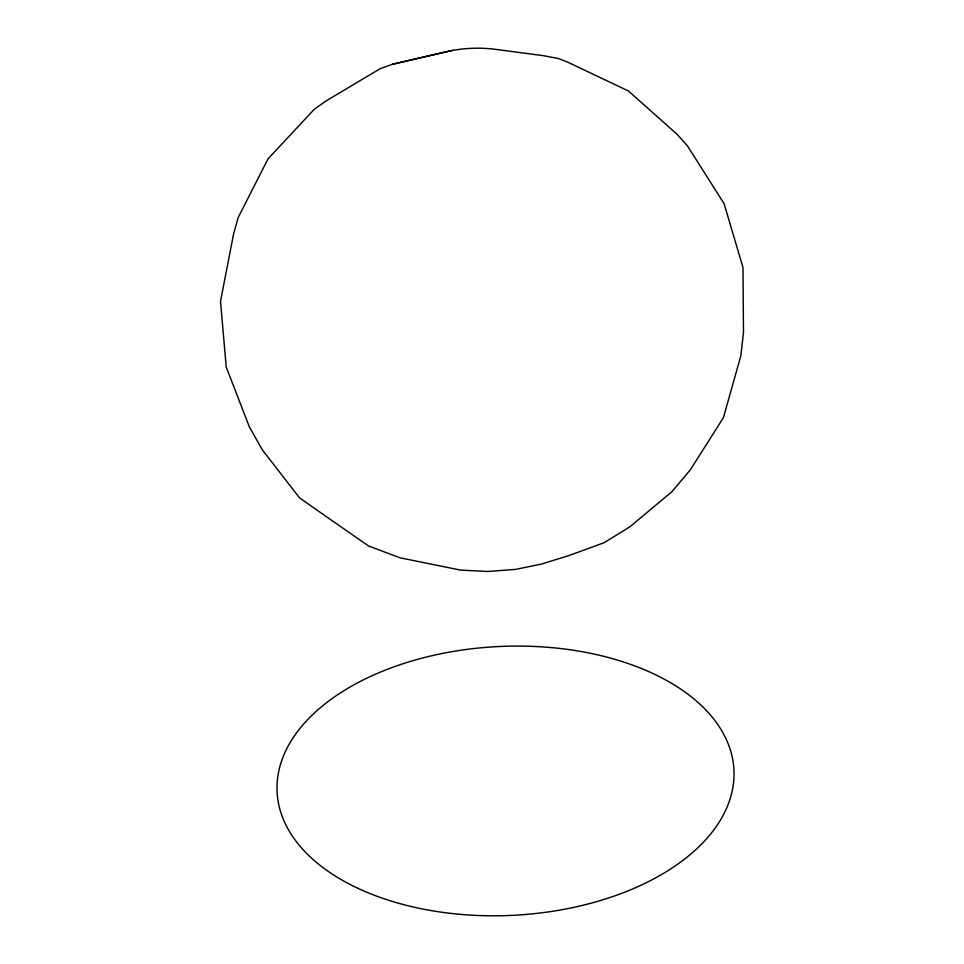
<?xml version="1.0" encoding="UTF-8"?>
<svg xmlns="http://www.w3.org/2000/svg" width="964" height="964" viewBox="0 0 964 964"><rect width="100%" height="100%" fill="white"/><g stroke="black" fill="none" stroke-linecap="round" stroke-linejoin="round"><path stroke-width="1.45" d="M392.432 64.275L380.19 68.673L325.88 101.051L314.252 109.306L268.076 158.783L238.204 217.478L233.517 234.324L220.515 301.298L226.215 366.995L249.29 426.715L262.28 449.79L299.43 497.749L326.422 516.716L368.646 546.022L399.988 557.794L460.635 570.11L487.832 571.459L515.511 569.399L541.419 564.097L569.013 555.541L603.982 542.756L629.757 526.886L671.824 491.797L690.332 469.829L723.422 417.641L740.846 355.788L743.485 332.423L742.991 267.546L724.121 203.729L687.452 145.865L677.114 134.297L628.456 90.99L567.784 62.178L558.349 58.515L543.479 55.683L492.592 48.959C477.566 47.489 462.19 48.104 447.465 51.514L392.432 64.275L452.429 50.381M358.066 888.374A228.673 134.574 -2.7 0 0 730.423 797.818A228.673 134.574 -2.7 0 0 428.04 656.629A228.673 134.574 -2.7 0 0 358.066 888.374"/></g></svg>
